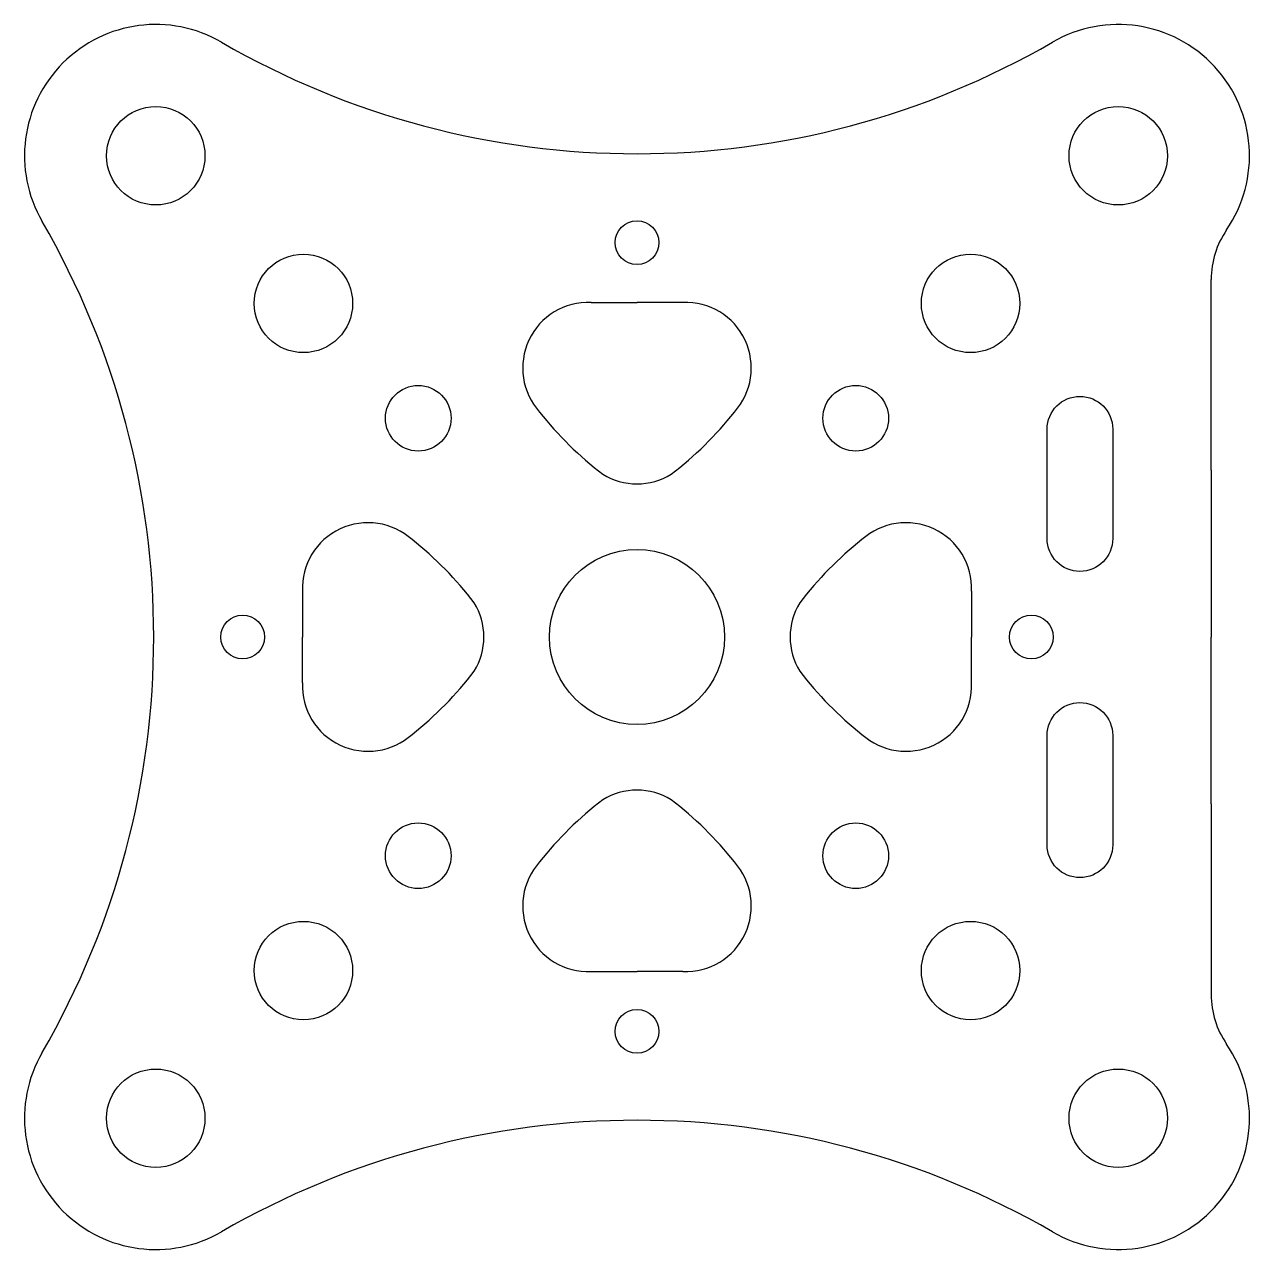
# Model space of a CAD drawing. Header units: millimetres. Extents: x -28 to 28, y -28 to 28.
import ezdxf

# ---------------------------------------------------------------- set-up
doc = ezdxf.new("R2010")
doc.units = ezdxf.units.MM
doc.layers.get('0').update_dxf_attribs({"linetype": 'CONTINUOUS'})

msp = doc.modelspace()

# ---------------------------------------------------------------- linework, layer by layer
for p, q in [((26.25, 7.621), (26.25, 16.349)), ((-2.099, 15.294), (0, 15.294)), ((2.099, 15.294), (0, 15.294)), ((26.25, 7.621), (26.25, 0)), ((-15.294, 2.099), (-15.294, 0)), ((15.294, 2.099), (15.294, 0)), ((-15.294, -2.099), (-15.294, 0)), ((15.294, -2.099), (15.294, 0)), ((26.25, -7.621), (26.25, 0)), ((26.25, -7.621), (26.25, -16.349)), ((-2.099, -15.294), (0, -15.294)), ((2.099, -15.294), (0, -15.294))]:
    msp.add_line(p, q)
for points in [[(18.75, 9.5, -1), (21.75, 9.5), (21.75, 4.5, -1), (18.75, 4.5)], [(21.75, -9.5, -1), (18.75, -9.5), (18.75, -4.5, -1), (21.75, -4.5)]]:
    msp.add_lwpolyline(points, format="xyb", close=True)
for centre, radius in [((-22, 22), 2.25), ((22, 22), 2.25), ((0, 18.031), 1), ((-15.25, 15.25), 2.25), ((15.25, 15.25), 2.25), ((-10, 10), 1.5), ((10, 10), 1.5), ((0, 0), 4), ((-18.031, 0), 1), ((18.031, 0), 1), ((-10, -10), 1.5), ((10, -10), 1.5), ((-15.25, -15.25), 2.25), ((15.25, -15.25), 2.25), ((0, -18.031), 1), ((-22, -22), 2.25), ((22, -22), 2.25)]:
    msp.add_circle(centre, radius)
for centre, radius, start, end in [((-22, 22), 6, 59.9314, 210.0686), ((22, 22), 6, -34.4115, 120.0686), ((0, 60), 37.909, 239.9314, 300.0686), ((-60, 0), 37.909, -30.0686, 30.0686), ((30.25, 16.349), 4, 145.5885, 180), ((-2.226, 12.296), 3, 87.5634, 222.148), ((2.226, 12.296), 3, -42.148, 92.4366), ((8.292, 20.335), 16.23, 218.2682, 232.6286), ((-8.292, 20.335), 16.23, 307.3714, 321.7318), ((0, 10), 3, 238.6834, 270), ((0, 10), 3, 270, 301.3166), ((-12.296, 2.226), 3, 47.852, 182.4366), ((12.296, 2.226), 3, -2.4366, 132.148), ((-20.335, -8.292), 16.23, 37.3714, 51.7318), ((20.335, -8.292), 16.23, 128.2682, 142.6286), ((-10, 0), 3, 0, 31.3166), ((10, 0), 3, 148.6834, 180), ((-10, 0), 3, 328.6834, 360), ((10, 0), 3, 180, 211.3166), ((-20.335, 8.292), 16.23, 308.2682, 322.6286), ((20.335, 8.292), 16.23, 217.3714, 231.7318), ((-12.296, -2.226), 3, 177.5634, 312.148), ((12.296, -2.226), 3, -132.148, 2.4366), ((0, -10), 3, 90, 121.3166), ((0, -10), 3, 58.6834, 90), ((8.292, -20.335), 16.23, 127.3714, 141.7318), ((-8.292, -20.335), 16.23, 38.2682, 52.6286), ((-2.226, -12.296), 3, 137.852, 272.4366), ((2.226, -12.296), 3, -92.4366, 42.148), ((30.25, -16.349), 4, 180, 214.4115), ((-22, -22), 6, 149.9314, 300.0686), ((22, -22), 6, -120.0686, 34.4115), ((0, -60), 37.909, 59.9314, 120.0686)]:
    msp.add_arc(centre, radius, start, end)

doc.saveas('drawing.dxf')
